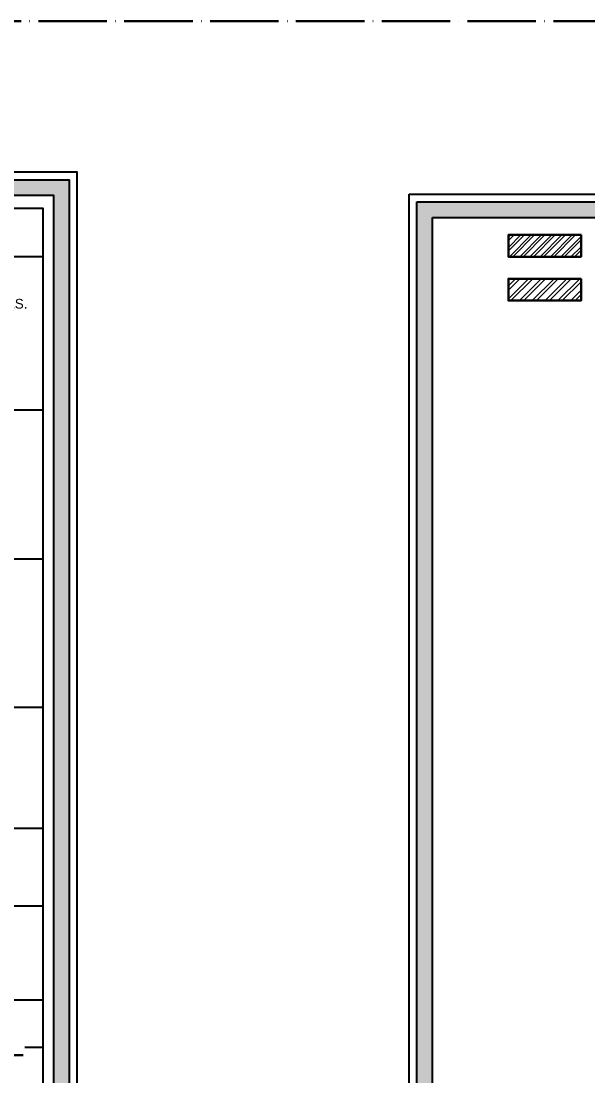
# Model space of a CAD drawing. Header units: millimetres. Extents: x 56222 to 3066687, y -650199 to -121287.
# Drawn here: x 149055.3 to 149254.1, y -178920.4 to -178550.5 of the extents above; entities that cross this region are included whole.
import ezdxf
from ezdxf.enums import TextEntityAlignment as Align

# ---------------------------------------------------------------- set-up
doc = ezdxf.new("R2010")
doc.units = ezdxf.units.MM
doc.header["$MEASUREMENT"] = 0
doc.linetypes.add('ACAD_ISO04W100', pattern=[30, 24, -3, 0, -3])
for name, color, linetype, lineweight in [('ELEVATION ( SPIRAL STAIR )', 250, 'Continuous', 9), ('GROUND FLOOR  ( PLINE )', 251, 'Continuous', 30), ('NAME PLATE', 7, 'Continuous', 25), ('X_PLOT', 1, 'Continuous', 9)]:
    doc.layers.add(name, color=color, linetype=linetype, lineweight=lineweight)
doc.styles.add('Arial', font='arial.ttf')

# ---------------------------------------------------------------- blocks, each defined once
blk = doc.blocks.new('LAYOUT FILE')
at = {"layer": 'NAME PLATE', "true_color": 0xd39e00}
h = blk.add_hatch(color=42, dxfattribs=at)
h.paths.add_polyline_path([(3346889.83, -513806.18), (3346889.83, -514260.7), (3347535.56, -514260.7), (3347535.56, -513806.18)])
h.paths.add_polyline_path([(3346894.36, -513810.71), (3347531.03, -513810.71), (3347531.03, -514256.17), (3346894.36, -514256.17)], flags=16)
at = {"layer": 'NAME PLATE', "color": 42, "true_color": 0xd39e00}
for p, q in [((3347527.96, -513828.55), (3347441.2, -513828.55)), ((3347527.96, -513872.99), (3347441.2, -513872.99)), ((3347527.96, -513916.26), (3347441.2, -513916.26)), ((3347527.96, -513959.27), (3347441.2, -513959.27)), ((3347527.96, -513994.31), (3347441.2, -513994.31)), ((3347527.96, -514016.86), (3347441.2, -514016.86)), ((3347527.96, -514044.12), (3347441.2, -514044.12)), ((3347527.96, -514044.12), (3347527.96, -514123.43)), ((3347522.72, -514057.72), (3347527.96, -514057.72))]:
    blk.add_line(p, q, dxfattribs=at)
for points in [[(3346887.56, -513803.91), (3347537.83, -513803.91), (3347537.83, -514262.96), (3346887.56, -514262.96)], [(3346889.83, -513806.18), (3347535.56, -513806.18), (3347535.56, -514260.7), (3346889.83, -514260.7)], [(3346894.36, -513810.71), (3347531.03, -513810.71), (3347531.03, -514256.17), (3346894.36, -514256.17)], [(3347441.2, -514252.44), (3347441.2, -513814.44), (3347527.96, -513814.44), (3347527.96, -514252.44)]]:
    blk.add_lwpolyline(points, close=True, dxfattribs=at)
at = {"layer": 'NAME PLATE', "style": 'Arial'}
blk.add_text('DRAWING DETAIL', height=6.2234, dxfattribs=at).set_placement((3347485.18, -514060.42), align=Align.CENTER)
at = {"layer": 'NAME PLATE', "insert": (3347443.82, -513840.75, 0), "char_height": 2.7974, "width": 108.0765, "attachment_point": 1, "style": 'Arial'}
blk.add_mtext('* ALL DIMENSIONS ARE IN FEET \\\\ INCHES.', dxfattribs=at)

msp = doc.modelspace()

# ---------------------------------------------------------------- hatches: boundary and pattern name
at = {"layer": 'ELEVATION ( SPIRAL STAIR )', "lineweight": 5}
h = msp.add_hatch(dxfattribs=at)
h.set_pattern_fill('ANSI32', color=2, scale=8.479723)
h.set_pattern_definition([(45, (-108507.822, 110693.4853), (-2.24852616, 2.24852616), []), (45, (-108506.3228, 110693.4853), (-2.24852616, 2.24852616), [])])
h.paths.add_polyline_path([(149251.6582, -178640.8963), (149226.219, -178640.8963), (149226.219, -178648.5281), (149251.6582, -178648.5281)])
at = {"layer": 'GROUND FLOOR  ( PLINE )', "lineweight": 5}
h = msp.add_hatch(dxfattribs=at)
h.set_pattern_fill('ANSI32', color=3, scale=6.783779)
h.set_pattern_definition([(45, (-108507.8218, 110693.4853), (-1.798820929, 1.798820929), []), (45, (-108506.6226, 110693.4853), (-1.798820929, 1.798820929), [])])
h.paths.add_polyline_path([(149251.6582, -178625.5231), (149226.219, -178625.5231), (149226.219, -178633.1549), (149251.6582, -178633.1549)])

# ---------------------------------------------------------------- linework, layer by layer
at = {"layer": 'ELEVATION ( SPIRAL STAIR )', "color": 2, "lineweight": 30, "elevation": -0.1256}
msp.add_lwpolyline([(149251.6582, -178640.8963), (149226.219, -178640.8963), (149226.219, -178648.5281), (149251.6582, -178648.5281)], close=True, dxfattribs=at)
at = {"layer": 'GROUND FLOOR  ( PLINE )', "color": 3, "elevation": -0.1256}
msp.add_lwpolyline([(149251.6582, -178625.5231), (149226.219, -178625.5231), (149226.219, -178633.1549), (149251.6582, -178633.1549)], close=True, dxfattribs=at)
at = {"layer": 'X_PLOT', "linetype": 'ACAD_ISO04W100', "lineweight": 30}
msp.add_lwpolyline([(150048.5596, -178550.5417), (147265.6745, -178550.5417), (147265.6745, -179203.5992), (150048.5596, -179203.5992)], close=True, dxfattribs=at)

# ---------------------------------------------------------------- block references
at = {"layer": 'NAME PLATE', "lineweight": 0, "xscale": 1.209046105522275, "yscale": 1.209046105522275, "zscale": 1.209046105522275}
for p in [(-3898252.746, 442609.2149, 0.1256), (-3897350.0292, 442601.4012)]:
    msp.add_blockref('LAYOUT FILE', p, dxfattribs=at)

doc.saveas('drawing.dxf')
